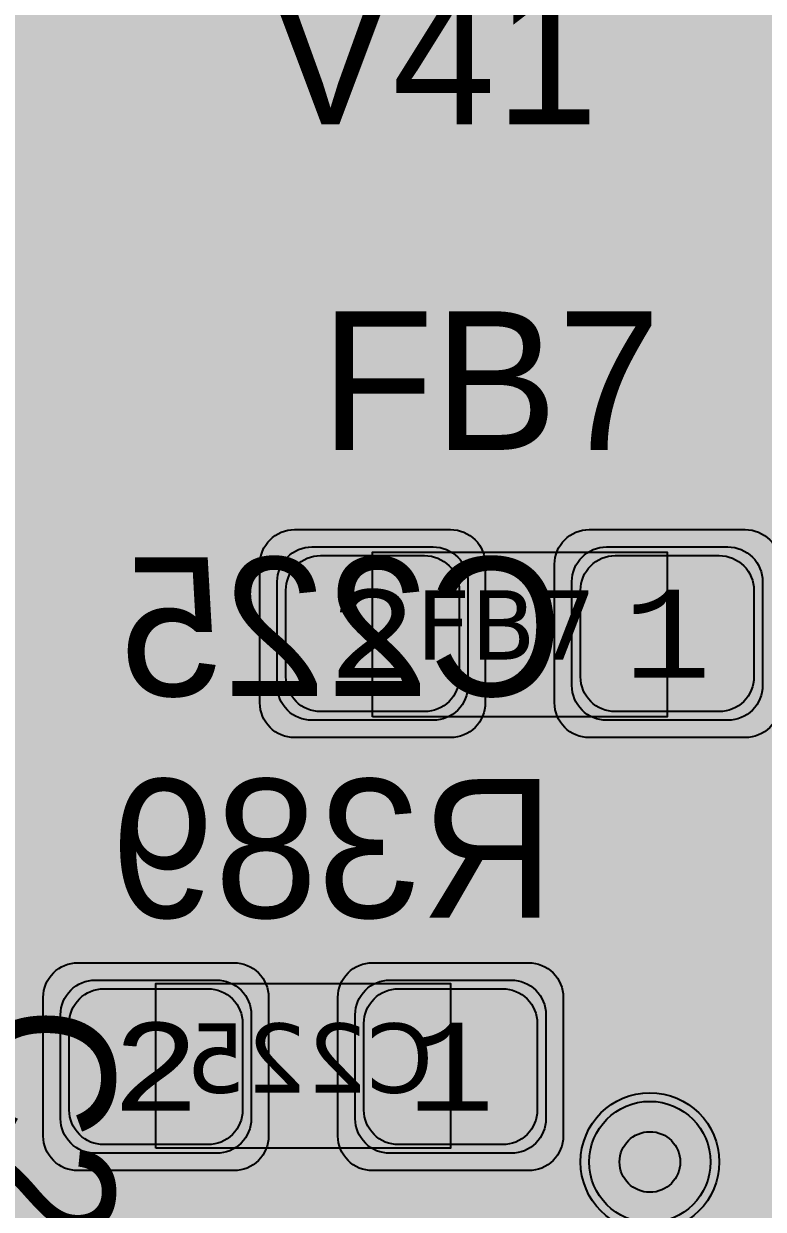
# Model space of a CAD drawing. Extents: x -28 to 199, y -61 to 255.
# Drawn here: x 28.39 to 32.65, y 192.43 to 199.27 of the extents above; entities that cross this region are included whole.
import ezdxf
from ezdxf.enums import TextEntityAlignment as Align

# ---------------------------------------------------------------- set-up
doc = ezdxf.new("R2010")
doc.units = 0
doc.header["$MEASUREMENT"] = 0
for name, color, linetype in [('ASSEMBLY_OUTLINES_BTM', 191, 'CONTINUOUS'), ('ASSEMBLY_OUTLINES_TOP', 102, 'CONTINUOUS'), ('ASSEMBLY_PART_NUMBERS_BTM', 191, 'CONTINUOUS'), ('ASSEMBLY_PART_NUMBERS_TOP', 102, 'CONTINUOUS'), ('ASSEMBLY_REF_DES_BTM', 191, 'CONTINUOUS'), ('ASSEMBLY_REF_DES_TOP', 102, 'CONTINUOUS'), ('DRILL_DRAWING', 21, 'CONTINUOUS'), ('GENERATED_SILKSCREEN_BTM', 255, 'CONTINUOUS'), ('GENERATED_SILKSCREEN_TOP', 140, 'CONTINUOUS'), ('PART_PADS_SMD_BTM', 10, 'CONTINUOUS'), ('PART_PADS_SMD_TOP', 150, 'CONTINUOUS'), ('PIN_NUMBERS_BTM', 8, 'CONTINUOUS'), ('PIN_NUMBERS_TOP', 8, 'CONTINUOUS'), ('PLACEMENT_OUTLINES_BTM', 222, 'CONTINUOUS'), ('PLACEMENT_OUTLINES_TOP', 130, 'CONTINUOUS'), ('PLANE_SHAPES_LAYER_2', 230, 'CONTINUOUS'), ('PLANE_SHAPES_LAYER_3', 81, 'CONTINUOUS'), ('SILKSCREEN_OUTLINES_BTM', 211, 'CONTINUOUS'), ('SILKSCREEN_OUTLINES_TOP', 150, 'CONTINUOUS'), ('SILKSCREEN_REF_DES_BTM', 211, 'CONTINUOUS'), ('SILKSCREEN_REF_DES_TOP', 150, 'CONTINUOUS'), ('SOLDERMASK_PADS_BTM', 12, 'CONTINUOUS'), ('SOLDERMASK_PADS_TOP', 180, 'CONTINUOUS'), ('SOLDERPASTE_PADS_BTM', 12, 'CONTINUOUS'), ('SOLDERPASTE_PADS_TOP', 180, 'CONTINUOUS'), ('TRACES_LAYER_BOTTOM', 10, 'CONTINUOUS'), ('TRACES_LAYER_TOP', 150, 'CONTINUOUS'), ('VIA_HOLES_LAYER_2', 30, 'CONTINUOUS'), ('VIA_HOLES_LAYER_3', 30, 'CONTINUOUS'), ('VIA_HOLES_LAYER_BOTTOM', 30, 'CONTINUOUS'), ('VIA_HOLES_LAYER_TOP', 30, 'CONTINUOUS'), ('VIA_PADS_LAYER_2', 230, 'CONTINUOUS'), ('VIA_PADS_LAYER_3', 81, 'CONTINUOUS'), ('VIA_PADS_LAYER_BOTTOM', 10, 'CONTINUOUS'), ('VIA_PADS_LAYER_TOP', 150, 'CONTINUOUS')]:
    doc.layers.add(name, color=color, linetype=linetype)
doc.styles.add('COURIER_NEW', font='COUR.TTF')
doc.styles.add('VERDANA', font='verdana.TTF')
doc.styles.add('VERIBEST_GERBER_0', font='txt')

msp = doc.modelspace()

# ---------------------------------------------------------------- hatches: boundary and pattern name
at = {"layer": 'PLANE_SHAPES_LAYER_2'}
h = msp.add_hatch(color=256, dxfattribs=at)
h.paths.add_polyline_path([(169.5, 129.25), (149.5, 129.25), (142.25, 122), (142.25, 90.5), (147.5, 90.5), (147.5, 80), (154, 80), (154, 69.25), (131.75, 69.25), (131.75, 73.25), (121.25, 73.25), (121.25, 81), (110.5, 81), (110.5, 125.75), (106.5, 125.75), (106.5, 128.75), (93.5, 128.75), (93.5, 120.25), (91.75, 120.25), (91.75, 121.5), (80, 121.5), (80, 118.25), (73.25, 118.25), (73.25, 124.5), (67.5, 124.5), (67.5, 128), (57.75, 128), (57.75, 120.25), (55.25, 120.25), (55.25, 121.5), (47.5, 121.5), (47.5, 119), (35, 119), (35, 134.75), (32.75, 134.75), (32.75, 159.75), (29.25, 159.75), (29.25, 175.25), (22.5, 175.25), (22.5, 195.25), (17.25, 195.25), (17.25, 198), (22.5, 198), (22.5, 216.5), (40.25, 216.5), (40.25, 235.5), (54.5, 235.5), (54.5, 254), (87.25, 254), (87.25, 236.25), (86.25, 236.25), (86.25, 228.75), (81, 228.75), (81, 218.75), (95.25, 218.75), (95.25, 194.5), (87, 194.5), (87, 172), (131.1, 172), (131.1, 208.75), (115.5, 208.75), (115.5, 213.75), (106.75, 213.75), (106.75, 218.75), (110.25, 222.25), (110.25, 226.25), (142.5, 226.25), (142.5, 221.5), (160.5, 221.5), (160.5, 240.75), (169.5, 240.75)])
h.paths.add_polyline_path([(35.5, 149.5), (41.75, 149.5), (41.75, 152), (39.25, 152), (39.25, 154), (37.75, 154), (37.75, 152), (35.5, 152)], flags=16)
h.paths.add_polyline_path([(37.5, 125.75), (37.5, 128.75), (42.75, 128.75), (42.75, 125.75)], flags=16)
h.paths.add_polyline_path([(52, 127.75), (52, 130.75), (54.25, 130.75), (54.25, 127.75)], flags=16)
h.paths.add_polyline_path([(50.75, 219.5), (50.75, 226.5), (71.75, 226.5), (71.75, 219.5)], flags=16)
h.paths.add_polyline_path([(66.5, 150.75), (66.5, 177.5), (72.25, 177.5), (72.25, 150.75)], flags=16)
h.paths.add_polyline_path([(47.25, 185.25), (73, 185.25), (73, 188.25), (70.25, 188.25), (70.25, 191), (47.25, 191)], flags=16)
h.paths.add_polyline_path([(84.5, 208), (84.5, 212.75), (85, 212.75), (85, 208)], flags=16)
h.paths.add_polyline_path([(61.5, 137.25), (87.75, 137.25), (87.75, 140.5), (84.75, 140.5), (84.75, 143), (61.5, 143)], flags=16)
h.paths.add_polyline_path([(88.75, 127), (88.75, 130), (91, 130), (91, 127)], flags=16)
h.paths.add_polyline_path([(85.5, 130.25), (85.5, 132.5), (91, 132.5), (91, 130.25)], flags=16)
h.paths.add_polyline_path([(108.75, 142.25), (135.75, 142.25), (135.75, 145.75), (132.25, 145.75), (132.25, 149), (108.75, 149)], flags=16)
h.paths.add_polyline_path([(114.25, 126.75), (140.75, 126.75), (140.75, 129.75), (137.25, 129.75), (137.25, 133), (114.25, 133)], flags=16)
h.paths.add_polyline_path([(155.25, 180.25), (166.25, 180.25), (166.25, 186.25), (152.25, 186.25), (152.25, 183), (155.25, 183)], flags=16)
at = {"layer": 'PLANE_SHAPES_LAYER_3'}
h = msp.add_hatch(color=256, dxfattribs=at)
h.paths.add_polyline_path([(169.5, 129.25), (149.5, 129.25), (142.25, 122), (142.25, 90.5), (147.5, 90.5), (147.5, 80), (154, 80), (154, 69.25), (131.75, 69.25), (131.75, 73.25), (121.25, 73.25), (121.25, 81), (110.5, 81), (110.5, 125.75), (106.5, 125.75), (106.5, 128.75), (93.5, 128.75), (93.5, 120.25), (91.75, 120.25), (91.75, 121.5), (80, 121.5), (80, 118.25), (73.25, 118.25), (73.25, 124.5), (67.5, 124.5), (67.5, 127.75), (58.25, 127.75), (58.25, 130.25), (88.75, 130.25), (88.75, 127), (91, 127), (91, 132.5), (55, 132.5), (55, 131.25), (52, 131.25), (52, 127.75), (55, 127.75), (55, 127.25), (57.75, 127.25), (57.75, 120.25), (55.25, 120.25), (55.25, 121.5), (47.5, 121.5), (47.5, 119), (35, 119), (35, 134.75), (32.75, 134.75), (32.75, 159.75), (29.25, 159.75), (29.25, 175.25), (22.5, 175.25), (22.5, 195.25), (17.25, 195.25), (17.25, 198), (22.5, 198), (22.5, 216.5), (40.25, 216.5), (40.25, 235.5), (54.5, 235.5), (54.5, 254), (87.25, 254), (87.25, 236.25), (86.25, 236.25), (86.25, 228.75), (81, 228.75), (81, 218.75), (95.25, 218.75), (95.25, 194.5), (87, 194.5), (87, 172), (131.1, 172), (131.1, 208.75), (115.5, 208.75), (115.5, 213.75), (106.75, 213.75), (106.75, 218.75), (110.25, 222.25), (110.25, 226.25), (142.5, 226.25), (142.5, 221.5), (160.5, 221.5), (160.5, 240.75), (169.5, 240.75)])
h.paths.add_polyline_path([(35.5, 149.5), (41.75, 149.5), (41.75, 152), (39.25, 152), (39.25, 154), (37.75, 154), (37.75, 152), (35.5, 152)], flags=16)
h.paths.add_polyline_path([(37.5, 125.75), (37.5, 128.75), (42.75, 128.75), (42.75, 125.75)], flags=16)
h.paths.add_polyline_path([(50.75, 219.5), (50.75, 226.5), (71.75, 226.5), (71.75, 219.5)], flags=16)
h.paths.add_polyline_path([(66.5, 150.75), (66.5, 177.5), (72.25, 177.5), (72.25, 150.75)], flags=16)
h.paths.add_polyline_path([(47.25, 185.25), (73, 185.25), (73, 188.25), (70.25, 188.25), (70.25, 191), (47.25, 191)], flags=16)
h.paths.add_polyline_path([(84.5, 208), (84.5, 212.75), (85, 212.75), (85, 208)], flags=16)
h.paths.add_polyline_path([(61.5, 137.25), (87.75, 137.25), (87.75, 140.5), (84.75, 140.5), (84.75, 143), (61.5, 143)], flags=16)
h.paths.add_polyline_path([(108.75, 142.25), (135.75, 142.25), (135.75, 145.75), (132.25, 145.75), (132.25, 149), (108.75, 149)], flags=16)
h.paths.add_polyline_path([(114.25, 126.75), (140.75, 126.75), (140.75, 129.75), (137.25, 129.75), (137.25, 133), (114.25, 133)], flags=16)
h.paths.add_polyline_path([(155.25, 180.25), (166.25, 180.25), (166.25, 186.25), (152.25, 186.25), (152.25, 183), (155.25, 183)], flags=16)
at = {"layer": 'VIA_HOLES_LAYER_2'}
h = msp.add_hatch(color=256, dxfattribs=at)
edge = h.paths.add_edge_path()
edge.add_arc((32, 192.7), 0.175, 0, 360)
at = {"layer": 'VIA_HOLES_LAYER_3'}
h = msp.add_hatch(color=256, dxfattribs=at)
edge = h.paths.add_edge_path()
edge.add_arc((32, 192.7), 0.175, 0, 360)
at = {"layer": 'VIA_HOLES_LAYER_BOTTOM'}
h = msp.add_hatch(color=256, dxfattribs=at)
edge = h.paths.add_edge_path()
edge.add_arc((32, 192.7), 0.175, 0, 360)
at = {"layer": 'VIA_HOLES_LAYER_TOP'}
h = msp.add_hatch(color=256, dxfattribs=at)
edge = h.paths.add_edge_path()
edge.add_arc((32, 192.7), 0.175, 0, 360)

# ---------------------------------------------------------------- linework, layer by layer
at = {"layer": 'ASSEMBLY_OUTLINES_BTM'}
msp.add_lwpolyline([(29.15, 192.78), (29.15, 193.73), (30.85, 193.73), (30.85, 192.78)], close=True, dxfattribs=at)
at = {"layer": 'ASSEMBLY_OUTLINES_TOP'}
msp.add_lwpolyline([(30.4, 195.27), (30.4, 196.22), (32.1, 196.22), (32.1, 195.27)], close=True, dxfattribs=at)
at = {"layer": 'GENERATED_SILKSCREEN_BTM', "const_width": 0.15}
for points in [[(32.7928, 198.7732), (32.6584, 198.6636), (32.656, 198.6596), (32.6552, 198.6564), (32.6536, 198.654), (32.6528, 198.6508), (32.6528, 198.102), (32.6536, 198.0996), (32.6552, 198.094), (32.656, 198.0924), (32.6584, 198.0892), (32.7928, 197.9796)], [(33.1184, 198.0492), (33.068, 198.0092), (32.8096, 198.0092), (32.6848, 198.11), (32.6848, 198.6428), (32.732, 198.6804), (33.1184, 198.0492)], [(28.9752, 195.9012), (28.9784, 195.9004), (28.9808, 195.8996), (28.984, 195.898), (29.0928, 195.81), (29.0928, 196.1436), (28.5704, 196.1436), (28.5648, 196.1452), (28.56, 196.1484), (28.5576, 196.154), (28.5568, 196.1596), (28.5576, 196.166), (28.56, 196.1708), (28.5648, 196.1748), (28.5704, 196.1764), (29.1104, 196.1764), (29.116, 196.1748), (29.1208, 196.1708), (29.1248, 196.166), (29.1264, 196.1604), (29.1264, 195.7756), (29.1256, 195.77), (29.1232, 195.766), (29.12, 195.7636), (29.1144, 195.762), (29.1112, 195.7604), (29.1072, 195.7596), (29.1032, 195.7604), (29.1, 195.7628), (28.9696, 195.8692), (28.7112, 195.8692), (28.5864, 195.7676), (28.5864, 195.51), (28.7112, 195.41), (28.9696, 195.41), (29.1, 195.5156), (29.1056, 195.518), (29.1104, 195.518), (29.116, 195.5148), (29.12, 195.5108), (29.1232, 195.5052), (29.1248, 195.4996), (29.124, 195.4964), (29.1232, 195.494), (29.1216, 195.4916), (29.1192, 195.49), (28.984, 195.3796), (28.9816, 195.378), (28.9784, 195.378), (28.9752, 195.3764), (28.7056, 195.3764), (28.704, 195.3764), (28.7024, 195.3772), (28.7016, 195.3772), (28.7, 195.378), (28.6984, 195.378), (28.6952, 195.3796), (28.56, 195.49), (28.5576, 195.4924), (28.5568, 195.494), (28.5552, 195.4988), (28.5544, 195.502), (28.5544, 195.7756), (28.5552, 195.7788), (28.5568, 195.7836), (28.5568, 195.7852), (28.5584, 195.786), (28.5592, 195.7876), (28.56, 195.7892), (28.6952, 195.898), (28.6992, 195.8996), (28.7024, 195.9004), (28.7056, 195.9012), (28.9752, 195.9012)], [(29.4504, 196.1732), (29.316, 196.0636), (29.3136, 196.0596), (29.3128, 196.0564), (29.3112, 196.054), (29.3104, 196.0508), (29.3104, 195.9412), (29.3112, 195.938), (29.3128, 195.9332), (29.3136, 195.9292), (29.316, 195.9276), (29.8488, 195.4948), (29.8488, 195.4092), (29.3264, 195.4092), (29.3208, 195.4076), (29.316, 195.4044), (29.3136, 195.3988), (29.3128, 195.3924), (29.3136, 195.3868), (29.316, 195.3812), (29.3208, 195.378), (29.3264, 195.3764), (29.8656, 195.3764), (29.872, 195.378), (29.876, 195.382), (29.88, 195.386), (29.8816, 195.3924), (29.8816, 195.502), (29.8808, 195.5044), (29.8792, 195.51), (29.8776, 195.5124), (29.8768, 195.514), (29.8744, 195.5156), (29.3424, 195.9492), (29.3424, 196.0428), (29.4672, 196.1436), (29.7256, 196.1436), (29.856, 196.0372), (29.8616, 196.0356), (29.8672, 196.0364), (29.872, 196.0388), (29.876, 196.0436), (29.8784, 196.0484), (29.8792, 196.054), (29.8784, 196.0596), (29.8768, 196.062), (29.8744, 196.0636), (29.74, 196.1732), (29.7368, 196.174), (29.7352, 196.1748), (29.7336, 196.1756), (29.7304, 196.1764), (29.4608, 196.1764), (29.4576, 196.1756), (29.456, 196.1748), (29.4536, 196.174), (29.4504, 196.1732)], [(30.2064, 196.1732), (30.072, 196.0636), (30.0696, 196.0596), (30.0688, 196.0564), (30.0672, 196.054), (30.0664, 196.0508), (30.0664, 195.9412), (30.0672, 195.938), (30.0688, 195.9332), (30.0696, 195.9292), (30.072, 195.9276), (30.6048, 195.4948), (30.6048, 195.4092), (30.0824, 195.4092), (30.0768, 195.4076), (30.072, 195.4044), (30.0696, 195.3988), (30.0688, 195.3924), (30.0696, 195.3868), (30.072, 195.3812), (30.0768, 195.378), (30.0824, 195.3764), (30.6216, 195.3764), (30.628, 195.378), (30.632, 195.382), (30.636, 195.386), (30.6376, 195.3924), (30.6376, 195.502), (30.6368, 195.5044), (30.6352, 195.51), (30.6336, 195.5124), (30.6328, 195.514), (30.6304, 195.5156), (30.0984, 195.9492), (30.0984, 196.0428), (30.2232, 196.1436), (30.4816, 196.1436), (30.612, 196.0372), (30.6176, 196.0356), (30.6232, 196.0364), (30.628, 196.0388), (30.632, 196.0436), (30.6344, 196.0484), (30.6352, 196.054), (30.6344, 196.0596), (30.6328, 196.062), (30.6304, 196.0636), (30.496, 196.1732), (30.4928, 196.174), (30.4912, 196.1748), (30.4896, 196.1756), (30.4864, 196.1764), (30.2168, 196.1764), (30.2136, 196.1756), (30.212, 196.1748), (30.2096, 196.174), (30.2064, 196.1732)], [(31.2504, 195.3796), (31.3848, 195.4892), (31.3888, 195.4916), (31.3896, 195.4948), (31.3912, 195.498), (31.392, 195.502), (31.392, 196.0508), (31.3912, 196.0548), (31.3896, 196.058), (31.388, 196.0596), (31.3872, 196.0612), (31.3856, 196.0636), (31.2504, 196.1732), (31.248, 196.174), (31.2456, 196.1748), (31.2448, 196.1756), (31.2416, 196.1764), (30.972, 196.1764), (30.968, 196.1756), (30.9664, 196.1748), (30.964, 196.174), (30.9616, 196.1732), (30.8264, 196.0636), (30.8232, 196.0596), (30.8216, 196.0532), (30.8224, 196.0484), (30.824, 196.0444), (30.8264, 196.0412), (30.8304, 196.038), (30.8344, 196.0356), (30.8384, 196.0348), (30.8424, 196.0348), (30.8456, 196.0372), (30.9776, 196.1436), (31.236, 196.1436), (31.3592, 196.0428), (31.3592, 195.51), (31.236, 195.4092), (30.9776, 195.4092), (30.8456, 195.5156), (30.8424, 195.5172), (30.8384, 195.518), (30.8344, 195.5172), (30.8304, 195.5148), (30.8264, 195.5116), (30.824, 195.5076), (30.8224, 195.5028), (30.8216, 195.498), (30.8232, 195.4932), (30.8264, 195.4892), (30.9616, 195.3796), (30.9648, 195.378), (30.9656, 195.3772), (30.968, 195.3772), (30.9688, 195.3764), (30.9696, 195.3764), (30.972, 195.3764), (31.2416, 195.3764), (31.2448, 195.3772), (31.248, 195.378), (31.2504, 195.3796)], [(28.94, 194.0996), (29.0744, 194.2092), (29.0768, 194.2108), (29.0784, 194.2132), (29.0792, 194.218), (29.0784, 194.2236), (29.076, 194.2292), (29.072, 194.2332), (29.0672, 194.2364), (29.0616, 194.2372), (29.056, 194.2356), (28.9256, 194.1292), (28.6672, 194.1292), (28.5424, 194.23), (28.5424, 194.5172), (28.6512, 194.4292), (28.6544, 194.4276), (28.6552, 194.4268), (28.6576, 194.426), (28.6608, 194.426), (28.9304, 194.426), (28.9336, 194.426), (28.9384, 194.4276), (28.94, 194.4292), (29.0744, 194.538), (29.0768, 194.5388), (29.0776, 194.5404), (29.0792, 194.5428), (29.0808, 194.5484), (29.0816, 194.5516), (29.0816, 194.7708), (29.0808, 194.7748), (29.0792, 194.778), (29.0776, 194.7804), (29.0768, 194.7812), (29.0744, 194.7836), (28.94, 194.8932), (28.9368, 194.894), (28.9352, 194.8948), (28.9336, 194.8956), (28.9304, 194.8964), (28.6608, 194.8964), (28.6576, 194.8956), (28.656, 194.8948), (28.6536, 194.894), (28.6504, 194.8932), (28.516, 194.7836), (28.5136, 194.7796), (28.5128, 194.7764), (28.5112, 194.774), (28.5104, 194.7708), (28.5104, 194.222), (28.5112, 194.2196), (28.5128, 194.214), (28.5136, 194.2124), (28.516, 194.2092), (28.6504, 194.0996), (28.6544, 194.098), (28.6552, 194.0972), (28.6576, 194.0972), (28.6584, 194.0964), (28.6592, 194.0964), (28.6608, 194.0964), (28.9304, 194.0964), (28.9336, 194.0972), (28.9368, 194.098), (28.94, 194.0996)], [(29.2936, 194.6012), (29.3192, 194.5244), (29.2936, 194.4476), (29.2936, 194.4452), (29.2928, 194.442), (29.2928, 194.1948), (29.2928, 194.1924), (29.2936, 194.19), (29.2944, 194.1868), (29.2976, 194.1836), (29.3776, 194.1012), (29.3816, 194.098), (29.3856, 194.0972), (29.3888, 194.0964), (29.6824, 194.0964), (29.6848, 194.0964), (29.6872, 194.0972), (29.6904, 194.098), (29.6936, 194.1012), (29.7736, 194.1836), (29.7776, 194.1868), (29.7784, 194.19), (29.7784, 194.1948), (29.7784, 194.442), (29.7784, 194.4452), (29.7784, 194.4468), (29.7776, 194.4476), (29.752, 194.5244), (29.7776, 194.6012), (29.7784, 194.602), (29.7784, 194.6068), (29.7784, 194.7988), (29.7784, 194.802), (29.7776, 194.806), (29.7736, 194.81), (29.6936, 194.8924), (29.6904, 194.8948), (29.6872, 194.8956), (29.6848, 194.8964), (29.6824, 194.8964), (29.3888, 194.8964), (29.3856, 194.8956), (29.3816, 194.8948), (29.3776, 194.8924), (29.2976, 194.81), (29.2944, 194.8052), (29.2936, 194.802), (29.2928, 194.7988), (29.2928, 194.6068), (29.2928, 194.6036), (29.2936, 194.602), (29.2936, 194.6012)], [(30.4448, 194.0996), (30.58, 194.2092), (30.5824, 194.2108), (30.584, 194.2132), (30.5848, 194.2156), (30.5848, 194.218), (30.584, 194.2236), (30.5808, 194.2292), (30.5768, 194.2332), (30.572, 194.2364), (30.5664, 194.2372), (30.5608, 194.2356), (30.4304, 194.1292), (30.172, 194.1292), (30.0472, 194.23), (30.0472, 194.3788), (30.1704, 194.4804), (30.3032, 194.4804), (30.3096, 194.482), (30.3136, 194.4852), (30.316, 194.4908), (30.3168, 194.4964), (30.316, 194.502), (30.3136, 194.5068), (30.3096, 194.5108), (30.3032, 194.5124), (30.1704, 194.5124), (30.0472, 194.614), (30.0472, 194.7628), (30.172, 194.8636), (30.4304, 194.8636), (30.5608, 194.7572), (30.5664, 194.7556), (30.572, 194.7564), (30.5768, 194.7588), (30.5808, 194.7636), (30.584, 194.7684), (30.5848, 194.774), (30.5848, 194.7772), (30.584, 194.7796), (30.5824, 194.782), (30.58, 194.7836), (30.4448, 194.8932), (30.4424, 194.894), (30.44, 194.8948), (30.4392, 194.8956), (30.436, 194.8964), (30.1664, 194.8964), (30.1624, 194.8956), (30.1608, 194.8948), (30.1592, 194.894), (30.156, 194.8932), (30.0208, 194.7836), (30.0184, 194.7796), (30.0176, 194.7764), (30.016, 194.774), (30.0152, 194.7708), (30.0152, 194.606), (30.016, 194.6036), (30.0176, 194.598), (30.0184, 194.594), (30.0208, 194.5924), (30.1384, 194.4964), (30.0208, 194.4004), (30.02, 194.3988), (30.0184, 194.3972), (30.0176, 194.3964), (30.0176, 194.3948), (30.016, 194.3892), (30.0152, 194.3868), (30.0152, 194.222), (30.016, 194.218), (30.0176, 194.2148), (30.0184, 194.2116), (30.0208, 194.2092), (30.156, 194.0996), (30.1592, 194.098), (30.16, 194.0972), (30.1624, 194.0972), (30.1632, 194.0964), (30.164, 194.0964), (30.1664, 194.0964), (30.436, 194.0964), (30.4392, 194.0972), (30.4424, 194.098), (30.4448, 194.0996)], [(30.776, 194.5924), (30.7736, 194.594), (30.7728, 194.598), (30.7712, 194.602), (30.7704, 194.606), (30.7704, 194.7708), (30.7712, 194.7748), (30.7728, 194.7772), (30.7728, 194.7796), (30.7736, 194.7804), (30.7752, 194.7812), (30.776, 194.7828), (30.912, 194.8932), (30.916, 194.8948), (30.9192, 194.8956), (30.9224, 194.8964), (31.3256, 194.8964), (31.3328, 194.8948), (31.3376, 194.8908), (31.3416, 194.886), (31.3432, 194.8804), (31.3432, 194.1124), (31.3416, 194.106), (31.3376, 194.102), (31.3328, 194.0996), (31.3272, 194.0988), (31.3208, 194.0996), (31.3152, 194.102), (31.3112, 194.106), (31.3096, 194.1124), (31.3096, 194.4804), (30.9336, 194.4804), (30.8024, 194.1076), (30.7992, 194.102), (30.7936, 194.0988), (30.788, 194.098), (30.7824, 194.0996), (30.7776, 194.102), (30.7736, 194.106), (30.772, 194.1116), (30.7728, 194.118), (30.904, 194.4908), (30.776, 194.5924)], [(29.0488, 194.7628), (29.0488, 194.5596), (28.9256, 194.458), (28.6672, 194.458), (28.5424, 194.5596), (28.5424, 194.7628), (28.6672, 194.8636), (28.9256, 194.8636), (29.0488, 194.7628)], [(29.7464, 194.79), (29.7464, 194.6084), (29.7248, 194.5396), (29.348, 194.5396), (29.3248, 194.6084), (29.3248, 194.79), (29.396, 194.8636), (29.6744, 194.8636), (29.7464, 194.79)], [(31.3096, 194.8636), (30.9272, 194.8636), (30.8024, 194.7628), (30.8024, 194.614), (30.9272, 194.5124), (31.3096, 194.5124), (31.3096, 194.8636)], [(29.7464, 194.4388), (29.7464, 194.202), (29.6744, 194.1292), (29.396, 194.1292), (29.3248, 194.202), (29.3248, 194.4388), (29.348, 194.5076), (29.7248, 194.5076), (29.7464, 194.4388)]]:
    msp.add_lwpolyline(points, dxfattribs=at)
for points in [[(30.292098, 193.730005, 1.22306e-05), (30.292089, 193.729995), (29.707911, 193.729995, 1.22306e-05), (29.707902, 193.730005), (30.292098, 193.730005)], [(30.283844, 192.779995), (29.716156, 192.779995, 1.1642e-05), (29.716164, 192.780005), (30.283836, 192.780005, 1.1642e-05), (30.283844, 192.779995)]]:
    msp.add_lwpolyline(points, format="xyb", dxfattribs=at)
at = {"layer": 'GENERATED_SILKSCREEN_TOP', "const_width": 0.15}
for points in [[(31.6792, 199.4692), (31.5232, 199.25), (31.5208, 199.2444), (31.5208, 199.2388), (31.5232, 199.234), (31.5272, 199.23), (31.532, 199.2268), (31.5376, 199.2252), (31.5408, 199.2252), (31.5432, 199.226), (31.5472, 199.2308), (31.6752, 199.41), (31.6752, 198.7092), (31.5352, 198.7092)], [(30.7192, 198.9676), (31.1496, 199.3964), (31.1496, 198.9676), (30.7192, 198.9676)], [(30.2272, 198.6764), (30.2056, 198.6764), (30.2008, 198.6772), (30.1968, 198.6796), (30.1928, 198.6828), (30.1912, 198.6876), (29.9312, 199.4548)], [(29.9624, 199.4652), (30.216, 198.7108), (30.4712, 199.4652)], [(30.5008, 199.4548), (30.2424, 198.6876), (30.24, 198.6828), (30.2352, 198.6796), (30.232, 198.6772), (30.2272, 198.6764)], [(31.1536, 199.4492), (30.668, 198.9636), (30.6648, 198.9588), (30.6632, 198.954), (30.664, 198.9492), (30.6672, 198.9436), (30.6688, 198.9396), (30.672, 198.9372), (30.6752, 198.9356), (30.6792, 198.9348), (31.1496, 198.9348), (31.1496, 198.6924)], [(31.1496, 198.6924), (31.1504, 198.686), (31.1544, 198.682), (31.16, 198.6796), (31.1656, 198.6788), (31.1712, 198.6796), (31.176, 198.682), (31.18, 198.686), (31.1816, 198.6924), (31.1816, 198.9348), (31.2192, 198.9348), (31.2248, 198.9364), (31.2296, 198.9396), (31.232, 198.9452), (31.2328, 198.9508), (31.232, 198.9572), (31.2296, 198.9628), (31.2248, 198.9668), (31.2192, 198.9676), (31.1816, 198.9676), (31.1816, 199.438)], [(31.5352, 198.7092), (31.5288, 198.7076), (31.5256, 198.7044), (31.5232, 198.6988), (31.5224, 198.6924), (31.5232, 198.6868), (31.5256, 198.6812), (31.5288, 198.6772), (31.5352, 198.6764), (31.8472, 198.6764), (31.8528, 198.6772), (31.8576, 198.6812), (31.86, 198.6868), (31.8608, 198.6924), (31.86, 198.6988), (31.8576, 198.7044), (31.8528, 198.7076), (31.8472, 198.7092), (31.7064, 198.7092), (31.7064, 199.4604)], [(30.7628, 197.5636), (30.7684, 197.5652), (30.7732, 197.5684), (30.7756, 197.574), (30.7764, 197.5796), (30.7756, 197.586), (30.7732, 197.5908), (30.7684, 197.5948), (30.7628, 197.5964), (30.2228, 197.5964), (30.2172, 197.5948), (30.2124, 197.5908), (30.2084, 197.586), (30.2068, 197.5804), (30.2068, 196.8124), (30.2084, 196.8068), (30.2124, 196.802), (30.2172, 196.7996), (30.2228, 196.7988), (30.2292, 196.7996), (30.2348, 196.802), (30.2388, 196.8068), (30.2404, 196.8124), (30.2404, 197.2164), (30.6028, 197.2164), (30.6084, 197.2172), (30.6132, 197.2212), (30.6156, 197.2268), (30.6164, 197.2324), (30.6156, 197.238), (30.6132, 197.2436), (30.6084, 197.2476), (30.6028, 197.2492), (30.2404, 197.2492), (30.2404, 197.5636), (30.7628, 197.5636)], [(31.5084, 197.4764), (31.4052, 197.5908), (31.3996, 197.5948), (31.394, 197.5964), (30.9788, 197.5964), (30.9732, 197.5948), (30.9684, 197.5908), (30.9644, 197.586), (30.9628, 197.5804), (30.9628, 197.2308), (30.9628, 197.2284), (30.9628, 197.226), (30.9628, 196.8124), (30.9644, 196.8068), (30.9684, 196.8012), (30.9732, 196.7972), (30.9788, 196.7964), (31.3988, 196.7964), (31.53, 196.9108), (31.5332, 196.9156), (31.5348, 196.922), (31.5348, 197.0932), (31.4172, 197.226), (31.5012, 197.2932), (31.5036, 197.2964), (31.506, 197.3004), (31.5076, 197.3044), (31.5084, 197.3068), (31.5084, 197.4764)], [(30.9964, 197.5636), (31.386, 197.5636), (31.4756, 197.4636), (31.4756, 197.3156), (31.3868, 197.2444), (30.9964, 197.2444), (30.9964, 197.5636)], [(31.83, 196.8204), (31.8284, 196.8148), (31.8292, 196.8092), (31.8332, 196.8044), (31.8372, 196.8012), (31.8428, 196.7996), (31.8484, 196.7988), (31.8532, 196.8004), (31.8572, 196.8052), (32.2884, 197.5724), (32.29, 197.5764), (32.29, 197.5796), (32.29, 197.5828), (32.2884, 197.586), (32.286, 197.5908), (32.2828, 197.594), (32.2788, 197.5956), (32.2748, 197.5964), (31.7348, 197.5964), (31.7292, 197.5948), (31.7252, 197.5908), (31.722, 197.586), (31.7212, 197.5796), (31.722, 197.574), (31.7252, 197.5684), (31.7292, 197.5644), (31.7348, 197.5636), (32.2476, 197.5636), (31.83, 196.8204)], [(30.9964, 197.2116), (31.3852, 197.2116), (31.5028, 197.0796), (31.5028, 196.9292), (31.3868, 196.8292), (30.9964, 196.8292), (30.9964, 197.2116)], [(28.2388, 193.492), (28.7876, 193.492), (28.7916, 193.4912), (28.7948, 193.4896), (28.7972, 193.488), (28.798, 193.4872), (28.8004, 193.4848), (28.91, 193.3504), (28.9108, 193.348), (28.9116, 193.3456), (28.9124, 193.3448), (28.9132, 193.3416), (28.9132, 193.072), (28.9124, 193.068), (28.9116, 193.0664), (28.9108, 193.064), (28.91, 193.0616), (28.8004, 192.9264), (28.7964, 192.9232), (28.79, 192.9216), (28.786, 192.9224), (28.782, 192.924), (28.778, 192.9264), (28.7748, 192.9304), (28.7724, 192.9344), (28.7716, 192.9384), (28.7716, 192.9424), (28.774, 192.9456), (28.8804, 193.0776), (28.8804, 193.336), (28.7796, 193.4592), (28.2468, 193.4592)], [(28.91, 192.3064), (28.8004, 192.172), (28.7964, 192.1696), (28.7932, 192.1688), (28.7908, 192.1672), (28.7876, 192.1664), (28.678, 192.1664), (28.6756, 192.1672), (28.67, 192.1688), (28.666, 192.1696), (28.6644, 192.172), (28.2316, 192.7048)], [(28.2524, 192.7304), (28.686, 192.1984)], [(28.8804, 192.3232), (28.8804, 192.5816), (28.774, 192.712), (28.7724, 192.7176), (28.7732, 192.7224), (28.7756, 192.728), (28.7804, 192.7312), (28.786, 192.7344), (28.7916, 192.7352), (28.7964, 192.7344), (28.8004, 192.7304), (28.91, 192.596), (28.9108, 192.5928), (28.9116, 192.5904), (28.9124, 192.5896), (28.9132, 192.5864), (28.9132, 192.3168)]]:
    msp.add_lwpolyline(points, dxfattribs=at)
for points in [[(31.533844, 196.220005, 1.1642e-05), (31.533836, 196.219995), (30.966164, 196.219995, 1.1642e-05), (30.966156, 196.220005), (31.533844, 196.220005)], [(31.542098, 195.269995), (30.957902, 195.269995, 1.22306e-05), (30.957911, 195.270005), (31.542089, 195.270005, 1.22306e-05), (31.542098, 195.269995)]]:
    msp.add_lwpolyline(points, format="xyb", dxfattribs=at)
at = {"layer": 'PART_PADS_SMD_BTM'}
for points in [[(29.7, 192.95, -0.4142135624), (29.5, 192.75), (28.8, 192.75, -0.4142135624), (28.6, 192.95), (28.6, 193.55, -0.4142135624), (28.8, 193.75), (29.5, 193.75, -0.4142135624), (29.7, 193.55)], [(31.4, 192.95, -0.4142135624), (31.2, 192.75), (30.5, 192.75, -0.4142135624), (30.3, 192.95), (30.3, 193.55, -0.4142135624), (30.5, 193.75), (31.2, 193.75, -0.4142135624), (31.4, 193.55)]]:
    msp.add_lwpolyline(points, format="xyb", close=True, dxfattribs=at)
at = {"layer": 'PART_PADS_SMD_TOP'}
for points in [[(30.95, 195.45, -0.4142135624), (30.75, 195.25), (30.05, 195.25, -0.4142135624), (29.85, 195.45), (29.85, 196.05, -0.4142135624), (30.05, 196.25), (30.75, 196.25, -0.4142135624), (30.95, 196.05)], [(32.65, 195.45, -0.4142135624), (32.45, 195.25), (31.75, 195.25, -0.4142135624), (31.55, 195.45), (31.55, 196.05, -0.4142135624), (31.75, 196.25), (32.45, 196.25, -0.4142135624), (32.65, 196.05)]]:
    msp.add_lwpolyline(points, format="xyb", close=True, dxfattribs=at)
at = {"layer": 'PLACEMENT_OUTLINES_BTM'}
msp.add_lwpolyline([(29.15, 192.78), (29.15, 193.73), (30.85, 193.73), (30.85, 192.78)], close=True, dxfattribs=at)
at = {"layer": 'PLACEMENT_OUTLINES_TOP'}
msp.add_lwpolyline([(30.4, 195.27), (30.4, 196.22), (32.1, 196.22), (32.1, 195.27)], close=True, dxfattribs=at)
at = {"layer": 'SILKSCREEN_OUTLINES_BTM'}
msp.add_lwpolyline([(29.15, 192.78), (29.15, 193.73), (30.85, 193.73), (30.85, 192.78)], close=True, dxfattribs=at)
at = {"layer": 'SILKSCREEN_OUTLINES_TOP'}
msp.add_lwpolyline([(30.4, 195.27), (30.4, 196.22), (32.1, 196.22), (32.1, 195.27)], close=True, dxfattribs=at)
at = {"layer": 'SOLDERMASK_PADS_BTM'}
for points in [[(29.8, 192.85, -0.4142135624), (29.6, 192.65), (28.7, 192.65, -0.4142135624), (28.5, 192.85), (28.5, 193.65, -0.4142135624), (28.7, 193.85), (29.6, 193.85, -0.4142135624), (29.8, 193.65)], [(31.5, 192.85, -0.4142135624), (31.3, 192.65), (30.4, 192.65, -0.4142135624), (30.2, 192.85), (30.2, 193.65, -0.4142135624), (30.4, 193.85), (31.3, 193.85, -0.4142135624), (31.5, 193.65)]]:
    msp.add_lwpolyline(points, format="xyb", close=True, dxfattribs=at)
at = {"layer": 'SOLDERMASK_PADS_TOP'}
for points in [[(31.05, 195.35, -0.4142135624), (30.85, 195.15), (29.95, 195.15, -0.4142135624), (29.75, 195.35), (29.75, 196.15, -0.4142135624), (29.95, 196.35), (30.85, 196.35, -0.4142135624), (31.05, 196.15)], [(32.75, 195.35, -0.4142135624), (32.55, 195.15), (31.65, 195.15, -0.4142135624), (31.45, 195.35), (31.45, 196.15, -0.4142135624), (31.65, 196.35), (32.55, 196.35, -0.4142135624), (32.75, 196.15)]]:
    msp.add_lwpolyline(points, format="xyb", close=True, dxfattribs=at)
at = {"layer": 'SOLDERPASTE_PADS_BTM'}
for points in [[(29.65, 193, -0.4142135624), (29.45, 192.8), (28.85, 192.8, -0.4142135624), (28.65, 193), (28.65, 193.5, -0.4142135624), (28.85, 193.7), (29.45, 193.7, -0.4142135624), (29.65, 193.5)], [(31.35, 193, -0.4142135624), (31.15, 192.8), (30.55, 192.8, -0.4142135624), (30.35, 193), (30.35, 193.5, -0.4142135624), (30.55, 193.7), (31.15, 193.7, -0.4142135624), (31.35, 193.5)]]:
    msp.add_lwpolyline(points, format="xyb", close=True, dxfattribs=at)
at = {"layer": 'SOLDERPASTE_PADS_TOP'}
for points in [[(30.9, 195.5, -0.4142135624), (30.7, 195.3), (30.1, 195.3, -0.4142135624), (29.9, 195.5), (29.9, 196, -0.4142135624), (30.1, 196.2), (30.7, 196.2, -0.4142135624), (30.9, 196)], [(32.6, 195.5, -0.4142135624), (32.4, 195.3), (31.8, 195.3, -0.4142135624), (31.6, 195.5), (31.6, 196, -0.4142135624), (31.8, 196.2), (32.4, 196.2, -0.4142135624), (32.6, 196)]]:
    msp.add_lwpolyline(points, format="xyb", close=True, dxfattribs=at)
at = {"layer": 'TRACES_LAYER_BOTTOM'}
for points, const_width in [([(19.9, 204.7), (19.9, 204.073), (20.555632, 203.417368), (20.555632, 200.905632), (19.388647, 199.738647), (19.388647, 195.549807), (19.866672, 195.071782), (28.27768, 195.071782), (30.090988, 196.88509), (35.572933, 196.88509), (37.158023, 195.3), (40.268016, 195.3), (41.448627, 194.119389), (41.448627, 192.225954), (46.846133, 186.828448), (46.846133, 165.77102), (51.9, 160.717153), (51.9, 148.9)], 0.5), ([(44.043175, 201.861327), (42.489104, 201.861327), (39.327777, 198.7), (20.7, 198.7)], 0.75), ([(37.7, 196.3), (37.7, 196.969668), (36.94262, 197.727048), (29.423235, 197.727048), (27.996187, 196.3), (20.2, 196.3)], 0.5), ([(29.15, 193.25), (29.15, 194.271977), (30.755446, 195.877423), (35.404546, 195.877423), (37.431969, 193.85), (38.5, 193.85)], 0.35), ([(29.15, 193.25), (29.15, 191.75)], 0.35), ([(30.85, 193.25), (30.85, 191.75)], 0.35)]:
    msp.add_lwpolyline(points, dxfattribs=dict(at, const_width=const_width))
at = {"layer": 'TRACES_LAYER_TOP'}
for points, const_width in [([(50.25, 214.1), (50.8, 214.1), (53.324343, 211.575657), (53.324343, 208.074575), (52.557928, 207.30816), (40.787011, 207.30816), (39.557737, 206.078886), (39.557737, 199.589178), (38.422219, 198.45366), (23.528271, 198.45366), (23.252746, 198.178135), (23.252744, 198.178135), (22.712166, 197.637557), (22.712166, 197.637555), (18.232475, 193.157864), (18.232475, 178.615959), (22.917939, 173.930495)], 0.5), ([(23.217754, 174.6807), (18.926177, 178.972277), (18.926177, 192.83536), (23.70649, 197.615673), (38.904775, 197.615673), (40.314528, 199.025426), (40.314528, 205.530451), (41.422678, 206.638601), (52.807608, 206.638601), (54.050159, 207.881152), (54.050159, 212.599841), (53.75, 212.9), (53.75, 214.1)], 0.5), ([(36.8, 196.8), (36.1, 196.8), (35.05, 195.75), (32.1, 195.75)], 0.35), ([(27.6, 195.75), (30.4, 195.75)], 0.35), ([(31.75, 191.6), (31.75, 192.45), (32, 192.7)], 0.35)]:
    msp.add_lwpolyline(points, dxfattribs=dict(at, const_width=const_width))
at = {"layer": 'VIA_HOLES_LAYER_2'}
msp.add_circle((32, 192.7), 0.175, dxfattribs=at)
at = {"layer": 'VIA_HOLES_LAYER_3'}
msp.add_circle((32, 192.7), 0.175, dxfattribs=at)
at = {"layer": 'VIA_HOLES_LAYER_BOTTOM'}
msp.add_circle((32, 192.7), 0.175, dxfattribs=at)
at = {"layer": 'VIA_HOLES_LAYER_TOP'}
msp.add_circle((32, 192.7), 0.175, dxfattribs=at)
at = {"layer": 'VIA_PADS_LAYER_2'}
msp.add_circle((32, 192.7), 0.4, dxfattribs=at)
at = {"layer": 'VIA_PADS_LAYER_3'}
msp.add_circle((32, 192.7), 0.4, dxfattribs=at)
at = {"layer": 'VIA_PADS_LAYER_BOTTOM'}
msp.add_circle((32, 192.7), 0.35, dxfattribs=at)
at = {"layer": 'VIA_PADS_LAYER_TOP'}
msp.add_circle((32, 192.7), 0.35, dxfattribs=at)

# ---------------------------------------------------------------- texts
at = {"layer": 'ASSEMBLY_PART_NUMBERS_BTM', "style": 'VERIBEST_GERBER_0', "text_generation_flag": 2}
for s, p in [('C3225X7S1H106M250AB', (30.79, 221.75)), ('ERJ-6ENF2671V', (27.29, 207.25)), ('ERJ-6ENF28R7V', (30.29, 201))]:
    msp.add_text(s, height=2.032, rotation=90, dxfattribs=at).set_placement(p, align=Align.TOP_LEFT)
for s, p in [('ERJ-6GEYJ472V', (34.25, 199.21)), ('GRM1885C1H100JA01D', (34.25, 195.79)), ('ERJ-3EKF2052V', (30, 194.29))]:
    msp.add_text(s, height=2.032, dxfattribs=at).set_placement(p, align=Align.TOP_LEFT)
at = {"layer": 'ASSEMBLY_PART_NUMBERS_TOP', "style": 'VERIBEST_GERBER_0'}
for s, p in [('CL10B104KB8SFNC', (17.75, 199.79)), ('MCR25JZHJ000', (24, 198.71)), ('PTVS16VP1UP,115', (30.5, 198.71)), ('MMZ1608A182B', (17.75, 198.29)), ('MMZ1608A182B', (31.25, 198.29)), ('C1206C104K1RACTU', (3.5, 197.46)), ('ERJ-14NF10R0U', (8.75, 197.46)), ('ERJ-6GEYJ751V', (17.75, 197.21)), ('ERJ-3EKF10R0V', (26.75, 193.21))]:
    msp.add_text(s, height=2.032, dxfattribs=at).set_placement(p, align=Align.TOP_LEFT)
at = {"layer": 'ASSEMBLY_REF_DES_BTM', "style": 'VERDANA', "text_generation_flag": 2}
msp.add_text('C225', height=0.4, dxfattribs=at).set_placement((30.75, 193.5), align=Align.TOP_LEFT)
at = {"layer": 'ASSEMBLY_REF_DES_TOP', "style": 'VERDANA'}
msp.add_text('FB7', height=0.4, dxfattribs=at).set_placement((30.65, 196), align=Align.TOP_LEFT)
at = {"layer": 'DRILL_DRAWING', "style": 'VERIBEST_GERBER_0'}
msp.add_text('A', height=2, dxfattribs=at).set_placement((32, 192.7), align=Align.MIDDLE_CENTER)
at = {"layer": 'PIN_NUMBERS_BTM', "style": 'COURIER_NEW'}
for s, p in [('2', (30.4, 195.75)), ('1', (32.1, 195.75)), ('2', (29.15, 193.25)), ('1', (30.85, 193.25))]:
    msp.add_text(s, height=0.508, dxfattribs=at).set_placement(p, align=Align.MIDDLE_CENTER)
at = {"layer": 'PIN_NUMBERS_TOP', "style": 'COURIER_NEW'}
for s, p in [('2', (30.4, 195.75)), ('1', (32.1, 195.75)), ('2', (29.15, 193.25)), ('1', (30.85, 193.25))]:
    msp.add_text(s, height=0.508, dxfattribs=at).set_placement(p, align=Align.MIDDLE_CENTER)
at = {"layer": 'SILKSCREEN_REF_DES_BTM', "style": 'VERIBEST_GERBER_0', "text_generation_flag": 2}
for s, p in [('C225', (31.5, 196.19)), ('R389', (31.45, 194.91))]:
    msp.add_text(s, height=0.8, dxfattribs=at).set_placement(p, align=Align.TOP_LEFT)
at = {"layer": 'SILKSCREEN_REF_DES_TOP', "style": 'VERIBEST_GERBER_0'}
for s, p in [('V41', (29.8, 199.49)), ('FB7', (30.1, 197.61))]:
    msp.add_text(s, height=0.8, dxfattribs=at).set_placement(p, align=Align.TOP_LEFT)
msp.add_text('C294', height=0.8, rotation=270, dxfattribs=at).set_placement((28.91, 193.6), align=Align.TOP_LEFT)

doc.saveas('drawing.dxf')
